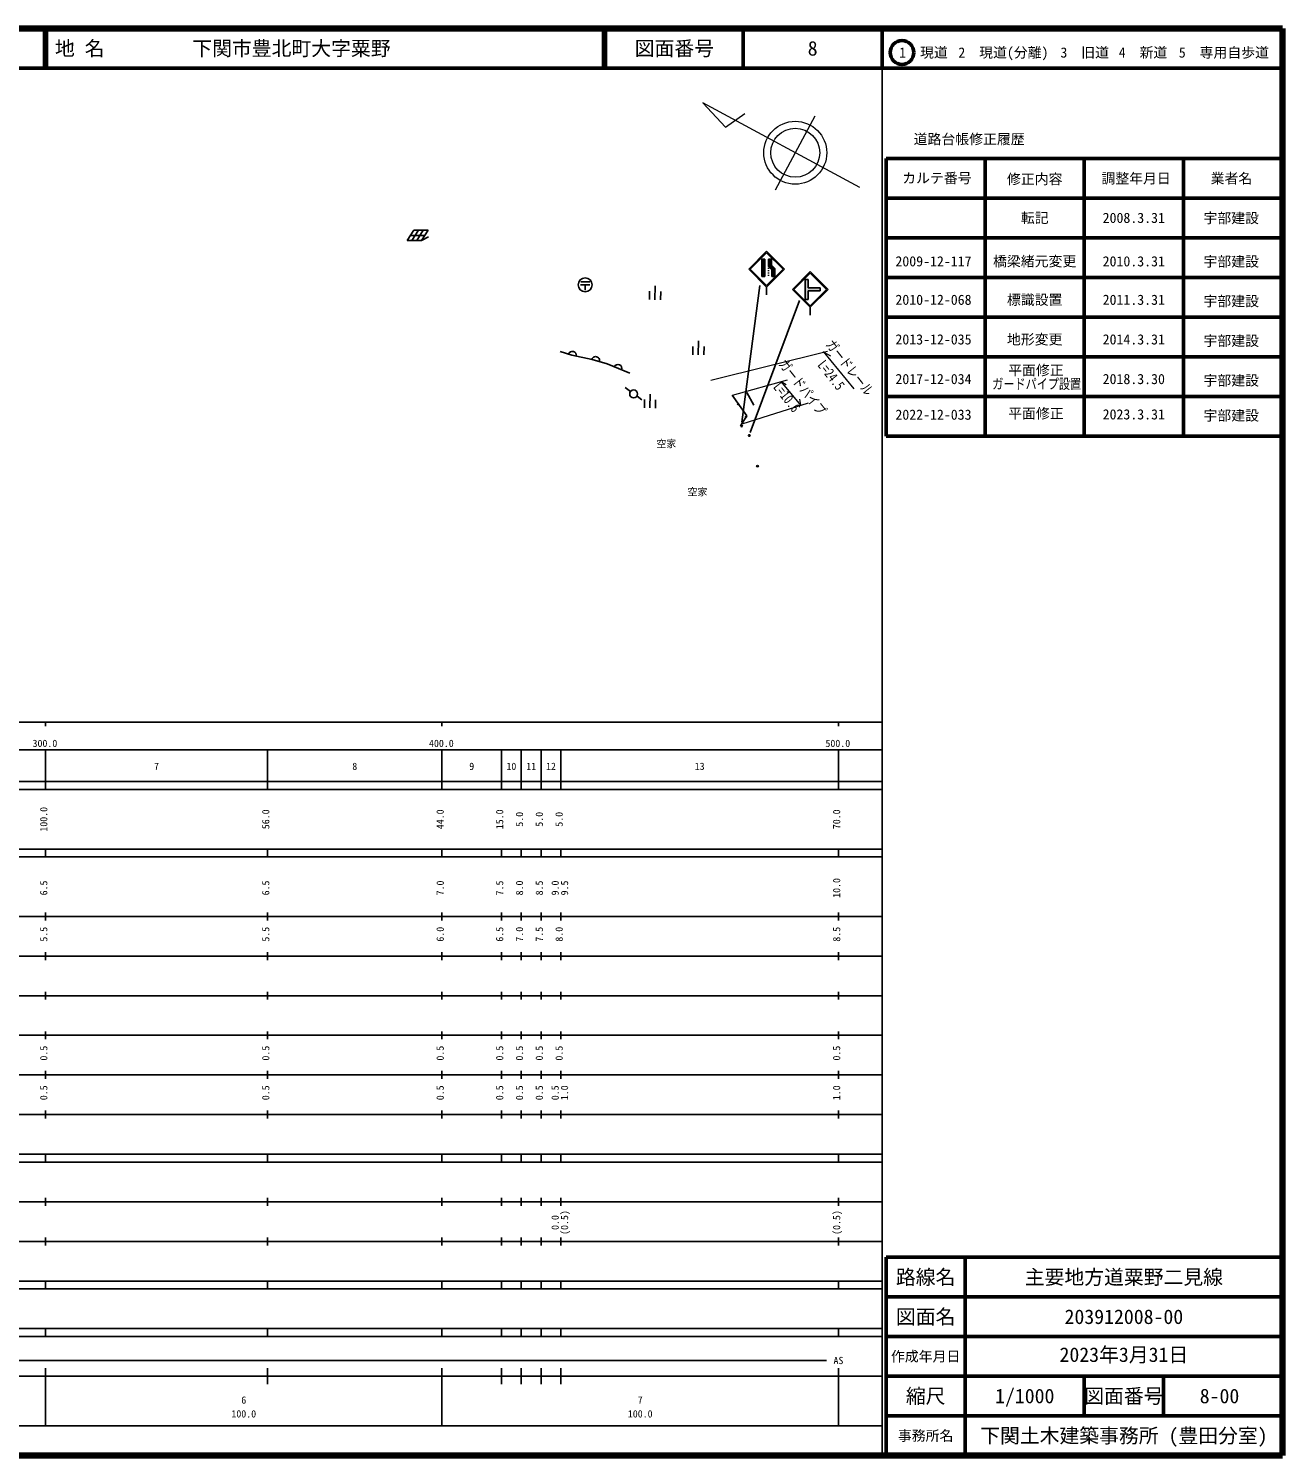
# Model space of a CAD drawing. Units: millimetres, scale not verified. Extents: x 40000 to 680000, y 20000 to 380000.
# Drawn here: x 363711 to 680000, y 20000 to 380000 of the extents above; entities that cross this region are included whole.
import ezdxf
from ezdxf.enums import TextEntityAlignment as Align

# ---------------------------------------------------------------- set-up
doc = ezdxf.new("R2010")
doc.units = ezdxf.units.MM
doc.header["$LTSCALE"] = 1000
doc.header["$PDMODE"] = 32
doc.header["$PDSIZE"] = 500
for name, color, linetype, lineweight in [('M-BGD', 7, 'Continuous', 25), ('M-BGD-HTXT', 7, 'Continuous', 25), ('M-BMK', 7, 'Continuous', 13), ('M-BMK-ROW', 7, 'Continuous', 25), ('M-BMK-SRVR', 3, 'Continuous', 13), ('M-TTL', 2, 'Continuous', 140), ('M-TTL-FRAM', 2, 'Continuous', 50), ('M-TTL-LINE', 7, 'Continuous', 50)]:
    doc.layers.add(name, color=color, linetype=linetype, lineweight=lineweight)
doc.layers.add('M-TTL-TXT', color=7, linetype='Continuous')
doc.styles.add('ＭＳ ゴシック', font='')
doc.styles.get('ＭＳ ゴシック').set_extended_font_data('MS Gothic')

msp = doc.modelspace()

# ---------------------------------------------------------------- hatches: boundary and pattern name
at = {"layer": 'M-BGD-HTXT'}
for points in [[(549434, 321791), (548684, 321791), (548684, 317428), (549434, 317428)], [(551101, 320280), (551101, 321791), (550351, 321791), (550351, 320469), (550351, 320269), (550351, 319969), (551184, 319136), (551184, 317428), (551934, 317428), (551934, 319447)], [(559629, 316675), (560379, 316675), (560379, 314550), (563379, 314550), (563379, 313800), (560379, 313800), (560379, 311675), (559629, 311675)]]:
    msp.add_hatch(color=256, dxfattribs=at).paths.add_polyline_path(points)

# ---------------------------------------------------------------- linework, layer by layer
at = {"layer": 'M-BGD'}
for p, q in [((459238, 326566), (460904, 329154)), ((460043, 327816), (463611, 327816)), ((460427, 326566), (462094, 329154)), ((460904, 329154), (464473, 329154)), ((461617, 326566), (463283, 329154)), ((462806, 326566), (464473, 329154)), ((459238, 326566), (462806, 326566)), ((462806, 326566), (464630, 327472)), ((502962, 315351), (505295, 315300)), ((502980, 316129), (505312, 316078)), ((504129, 315326), (504100, 314030)), ((520366, 313700), (520319, 311600)), ((521719, 311570), (521796, 315069)), ((523165, 313638), (523119, 311539)), ((531297, 299814), (531251, 297714)), ((532651, 297683), (532728, 301182)), ((534097, 299752), (534051, 297652)), ((500780, 297562), (497826, 298546)), ((505902, 296478), (500780, 297562)), ((509644, 295395), (505902, 296478)), ((515356, 293031), (509644, 295395)), ((515553, 288402), (514174, 289437)), ((544852, 288156), (546625, 285005)), ((517227, 287270), (518409, 286285)), ((519085, 286420), (519039, 284320)), ((520439, 284289), (520516, 287788)), ((521885, 286358), (521838, 284258)), ((544852, 282296), (541159, 287467)), ((543277, 279736), (544852, 282296))]:
    msp.add_line(p, q, dxfattribs=at)
for centre, radius in [((504129, 315326), 1750), ((516341, 287812), 1000), ((543615, 279705), 200), ((545502, 277324), 200)]:
    msp.add_circle(centre, radius, dxfattribs=at)
for centre, radius, start, end in [((500878, 297541), 1000, 348.03771, 162.2267), ((506732, 296238), 1000, 343.82282, 164.45721), ((512387, 294260), 1000, 337.52057, 157.52057), ((542717, 285286), 150, 360, 180), ((542717, 285286), 150, 180, 360), ((544681, 282018), 150, 360, 180), ((544681, 282018), 150, 180, 360)]:
    msp.add_arc(centre, radius, start, end, dxfattribs=at)
at = {"layer": 'M-BGD-HTXT'}
for p, q in [((545391, 319291), (549892, 323792)), ((545745, 319291), (549892, 323438)), ((549434, 321791), (548684, 321791)), ((548684, 321791), (548684, 317428)), ((549434, 321791), (549434, 317428)), ((554392, 319292), (549892, 323792)), ((554038, 319292), (549892, 323438)), ((550351, 321791), (550351, 320469)), ((551101, 321791), (550351, 321791)), ((550351, 320469), (550351, 320269)), ((551101, 321791), (551101, 320280)), ((549891, 314791), (545391, 319291)), ((549892, 315145), (545745, 319291)), ((549434, 317428), (548684, 317428)), ((554392, 319292), (549892, 314791)), ((554038, 319292), (549892, 315145)), ((550351, 320269), (550351, 319969)), ((551184, 319136), (550351, 319969)), ((550351, 319669), (550351, 319369)), ((550351, 319069), (550351, 318769)), ((550351, 318469), (550351, 318169)), ((550351, 317869), (550351, 317569)), ((551934, 319447), (551101, 320280)), ((551184, 319136), (551184, 317428)), ((551934, 317428), (551184, 317428)), ((551934, 319447), (551934, 317428)), ((556379, 314175), (560879, 318675)), ((556733, 314175), (560879, 318322)), ((565380, 314175), (560879, 318675)), ((565026, 314175), (560879, 318322)), ((543673, 280663), (548156, 315159)), ((549892, 314791), (549892, 312791)), ((556379, 314175), (560879, 309675)), ((556733, 314175), (560879, 310028)), ((559629, 316675), (560379, 316675)), ((559629, 316675), (559629, 311675)), ((560379, 316675), (560379, 314550)), ((560379, 314550), (563379, 314550)), ((560379, 313800), (563379, 313800)), ((560379, 313800), (560379, 311675)), ((560879, 310028), (565026, 314175)), ((560880, 309675), (565380, 314175)), ((563379, 314550), (563379, 313800)), ((545705, 278050), (558203, 311427)), ((559629, 311675), (560379, 311675)), ((560879, 309675), (560879, 307675))]:
    msp.add_line(p, q, dxfattribs=at)
at = {"layer": 'M-BMK'}
for p, q in [((535792, 291308), (565239, 298596)), ((571936, 289141), (564254, 298497)), ((564353, 298376), (565977, 297414)), ((541258, 287467), (555144, 291406)), ((558513, 284977), (553595, 290967)), ((553595, 290967), (554848, 290224)), ((543720, 280277), (560462, 285596)), ((558513, 284977), (558246, 286531))]:
    msp.add_line(p, q, dxfattribs=at)
at = {"layer": 'M-BMK-ROW'}
for p, q in [((579000, 20000), (579000, 370000)), ((40000, 205000), (579000, 205000)), ((368000, 205000), (368000, 204000)), ((468000, 205000), (468000, 204000)), ((568000, 205000), (568000, 204000)), ((68000, 198000), (579000, 198000)), ((368000, 188000), (368000, 198000)), ((424000, 188000), (424000, 198000)), ((468000, 188000), (468000, 198000)), ((483000, 188000), (483000, 198000)), ((488000, 188000), (488000, 198000)), ((493000, 188000), (493000, 198000)), ((498000, 188000), (498000, 198000)), ((568000, 188000), (568000, 198000)), ((40000, 190000), (579000, 190000)), ((40000, 188000), (579000, 188000)), ((40000, 173000), (579000, 173000)), ((368000, 171000), (368000, 173000)), ((424000, 171000), (424000, 173000)), ((468000, 171000), (468000, 173000)), ((483000, 171000), (483000, 173000)), ((488000, 171000), (488000, 173000)), ((493000, 171000), (493000, 173000)), ((498000, 171000), (498000, 173000)), ((568000, 171000), (568000, 173000)), ((40000, 171000), (579000, 171000)), ((40000, 156000), (579000, 156000)), ((368000, 155000), (368000, 157000)), ((424000, 155000), (424000, 157000)), ((468000, 155000), (468000, 157000)), ((483000, 155000), (483000, 157000)), ((488000, 155000), (488000, 157000)), ((493000, 155000), (493000, 157000)), ((498000, 155000), (498000, 157000)), ((568000, 155000), (568000, 157000)), ((46000, 146000), (579000, 146000)), ((368000, 145000), (368000, 147000)), ((424000, 145000), (424000, 147000)), ((468000, 145000), (468000, 147000)), ((483000, 145000), (483000, 147000)), ((488000, 145000), (488000, 147000)), ((493000, 145000), (493000, 147000)), ((498000, 145000), (498000, 147000)), ((568000, 145000), (568000, 147000)), ((368000, 135000), (368000, 137000)), ((424000, 135000), (424000, 137000)), ((468000, 135000), (468000, 137000)), ((483000, 135000), (483000, 137000)), ((488000, 135000), (488000, 137000)), ((493000, 135000), (493000, 137000)), ((498000, 135000), (498000, 137000)), ((568000, 135000), (568000, 137000)), ((52000, 136000), (579000, 136000)), ((46000, 126000), (579000, 126000)), ((368000, 125000), (368000, 127000)), ((424000, 125000), (424000, 127000)), ((468000, 125000), (468000, 127000)), ((483000, 125000), (483000, 127000)), ((488000, 125000), (488000, 127000)), ((493000, 125000), (493000, 127000)), ((498000, 125000), (498000, 127000)), ((568000, 125000), (568000, 127000)), ((52000, 116000), (579000, 116000)), ((368000, 115000), (368000, 117000)), ((424000, 115000), (424000, 117000)), ((468000, 115000), (468000, 117000)), ((483000, 115000), (483000, 117000)), ((488000, 115000), (488000, 117000)), ((493000, 115000), (493000, 117000)), ((498000, 115000), (498000, 117000)), ((568000, 115000), (568000, 117000)), ((46000, 106000), (579000, 106000)), ((368000, 105000), (368000, 107000)), ((424000, 105000), (424000, 107000)), ((468000, 105000), (468000, 107000)), ((483000, 105000), (483000, 107000)), ((488000, 105000), (488000, 107000)), ((493000, 105000), (493000, 107000)), ((498000, 105000), (498000, 107000)), ((568000, 105000), (568000, 107000)), ((40000, 96000), (579000, 96000)), ((40000, 94000), (579000, 94000)), ((368000, 94000), (368000, 96000)), ((424000, 94000), (424000, 96000)), ((468000, 94000), (468000, 96000)), ((483000, 94000), (483000, 96000)), ((488000, 94000), (488000, 96000)), ((493000, 94000), (493000, 96000)), ((498000, 94000), (498000, 96000)), ((568000, 94000), (568000, 96000)), ((49000, 84000), (579000, 84000)), ((368000, 83000), (368000, 85000)), ((424000, 83000), (424000, 85000)), ((468000, 83000), (468000, 85000)), ((483000, 83000), (483000, 85000)), ((488000, 83000), (488000, 85000)), ((493000, 83000), (493000, 85000)), ((498000, 83000), (498000, 85000)), ((568000, 83000), (568000, 85000)), ((40000, 74000), (579000, 74000)), ((368000, 73000), (368000, 75000)), ((424000, 73000), (424000, 75000)), ((468000, 73000), (468000, 75000)), ((483000, 73000), (483000, 75000)), ((488000, 73000), (488000, 75000)), ((493000, 73000), (493000, 75000)), ((498000, 73000), (498000, 75000)), ((568000, 73000), (568000, 75000)), ((40000, 64000), (579000, 64000)), ((40000, 62000), (579000, 62000)), ((368000, 62000), (368000, 64000)), ((424000, 62000), (424000, 64000)), ((468000, 62000), (468000, 64000)), ((483000, 62000), (483000, 64000)), ((488000, 62000), (488000, 64000)), ((493000, 62000), (493000, 64000)), ((498000, 62000), (498000, 64000)), ((568000, 62000), (568000, 64000)), ((40000, 52000), (579000, 52000)), ((368000, 50000), (368000, 52000)), ((424000, 50000), (424000, 52000)), ((468000, 50000), (468000, 52000)), ((483000, 50000), (483000, 52000)), ((488000, 50000), (488000, 52000)), ((493000, 50000), (493000, 52000)), ((498000, 50000), (498000, 52000)), ((568000, 50000), (568000, 52000)), ((40000, 50000), (579000, 50000)), ((71000, 44000), (565000, 44000)), ((40000, 40000), (579000, 40000)), ((368000, 27500), (368000, 42000)), ((424000, 38000), (424000, 42000)), ((468000, 27500), (468000, 42000)), ((483000, 38000), (483000, 42000)), ((488000, 38000), (488000, 42000)), ((493000, 38000), (493000, 42000)), ((498000, 38000), (498000, 42000)), ((568000, 27500), (568000, 42000)), ((68000, 27500), (579000, 27500))]:
    msp.add_line(p, q, dxfattribs=at)
at = {"layer": 'M-BMK-SRVR'}
for p, q in [((573427, 339881), (533808, 361219)), ((533808, 361219), (539544, 355123)), ((539544, 355123), (544385, 358529)), ((552092, 339345), (562134, 357989))]:
    msp.add_line(p, q, dxfattribs=at)
for radius in [7941, 6176]:
    msp.add_circle((557113, 348667), radius, dxfattribs=at)
at = {"layer": 'M-BMK-SRVR', "color": 6}
msp.add_point((547584, 269604), dxfattribs=at)
at = {"layer": 'M-TTL'}
for p, q in [((680000, 380000), (40000, 380000)), ((680000, 20000), (680000, 380000)), ((40000, 20000), (680000, 20000))]:
    msp.add_line(p, q, dxfattribs=at)
at = {"layer": 'M-TTL-FRAM'}
for p, q in [((580000, 347197), (580000, 277197)), ((580000, 347197), (680000, 347197)), ((580000, 277197), (680000, 277197)), ((680000, 70000), (580000, 70000)), ((580000, 70000), (580000, 20000))]:
    msp.add_line(p, q, dxfattribs=at)
at = {"layer": 'M-TTL-LINE'}
for p, q in [((367750, 380000), (367750, 370000)), ((368250, 380000), (368250, 370000)), ((508747, 380000), (508747, 370000)), ((509247, 380000), (509247, 370000)), ((543997, 380000), (543997, 370000)), ((579000, 380000), (579000, 370000)), ((40000, 370000), (680000, 370000)), ((605000, 347197), (605000, 277197)), ((630000, 347197), (630000, 277197)), ((655000, 347197), (655000, 277197)), ((580000, 337197), (680000, 337197)), ((580000, 327197), (680000, 327197)), ((580000, 317197), (680000, 317197)), ((580000, 307197), (680000, 307197)), ((580000, 297197), (680000, 297197)), ((580000, 287197), (680000, 287197)), ((600000, 70000), (600000, 20000)), ((680000, 60000), (580000, 60000)), ((680000, 50000), (580000, 50000)), ((680000, 40000), (580000, 40000)), ((630000, 40000), (630000, 30000)), ((650000, 40000), (650000, 30000)), ((680000, 30000), (580000, 30000))]:
    msp.add_line(p, q, dxfattribs=at)
msp.add_circle((584031, 373958), 3000, dxfattribs=at)

# ---------------------------------------------------------------- texts
at = {"layer": 'M-BGD', "style": 'ＭＳ ゴシック'}
for p in [(524588, 273785), (532434, 261632)]:
    msp.add_text('空家', height=1833, dxfattribs=at).set_placement(p, align=Align.BOTTOM_CENTER)
at = {"layer": 'M-BMK', "style": 'ＭＳ ゴシック', "width": 0.8}
msp.add_text('ガードレール', height=2566, rotation=308.367, dxfattribs=at).set_placement((569244, 293222), align=Align.BOTTOM_CENTER)
for s, p in [('ガードパイプ', (552165, 294832)), ('L=24.5', (561964, 294586)), ('L=10.6', (550786, 289021))]:
    msp.add_text(s, height=2566, rotation=308.367, dxfattribs=at).set_placement(p, align=Align.BOTTOM_LEFT)
at = {"layer": 'M-BMK-ROW', "style": 'ＭＳ ゴシック'}
for s, p in [('300.0', (367844, 198195)), ('400.0', (467844, 198195)), ('500.0', (567844, 198195)), ('7', (396000, 192405)), ('8', (446000, 192405)), ('9', (475500, 192405)), ('10', (485500, 192405)), ('11', (490500, 192405)), ('12', (495500, 192405)), ('13', (533000, 192405)), ('AS', (568000, 42500)), ('6', (418000, 32523)), ('7', (518000, 32523)), ('100.0', (418000, 29033)), ('100.0', (518000, 29033))]:
    msp.add_text(s, height=1833, dxfattribs=at).set_placement(p, align=Align.BOTTOM_CENTER)
for s, p in [('100.0', (369000, 180500)), ('56.0', (425000, 180500)), ('44.0', (469000, 180500)), ('15.0', (484000, 180500)), ('5.0', (489000, 180500)), ('5.0', (494000, 180500)), ('5.0', (499000, 180500)), ('70.0', (569000, 180500)), ('6.5', (369000, 163174)), ('6.5', (425000, 163174)), ('7.0', (469000, 163174)), ('7.5', (484000, 163174)), ('8.0', (489000, 163174)), ('8.5', (494000, 163174)), ('9.0', (498000, 163174)), ('9.5', (500370, 163174)), ('10.0', (569000, 163174)), ('5.5', (369000, 151500)), ('5.5', (425000, 151500)), ('6.0', (469000, 151500)), ('6.5', (484000, 151500)), ('7.0', (489000, 151500)), ('7.5', (494000, 151500)), ('8.0', (499000, 151500)), ('8.5', (569000, 151500)), ('0.5', (369000, 121500)), ('0.5', (425000, 121500)), ('0.5', (469000, 121500)), ('0.5', (484000, 121500)), ('0.5', (489000, 121500)), ('0.5', (494000, 121500)), ('0.5', (499000, 121500)), ('0.5', (569000, 121500)), ('0.5', (369000, 111500)), ('0.5', (425000, 111500)), ('0.5', (469000, 111500)), ('0.5', (484000, 111500)), ('0.5', (489000, 111500)), ('0.5', (494000, 111500)), ('0.5', (498000, 111500)), ('1.0', (500370, 111500)), ('1.0', (569000, 111500)), ('0.0', (498000, 78764)), ('(0.5)', (500370, 78764)), ('(0.5)', (569000, 78764))]:
    msp.add_text(s, height=1833, rotation=90, dxfattribs=at).set_placement(p, align=Align.BOTTOM_CENTER)
at = {"layer": 'M-TTL-TXT', "style": 'ＭＳ ゴシック'}
for s, p in [('地 名', (370380, 375000)), ('下関市豊北町大字粟野', (405024, 375000))]:
    msp.add_text(s, height=3666, dxfattribs=at).set_placement(p, align=Align.MIDDLE_LEFT)
for s, height, p in [('図面番号', 3666, (526622, 375000)), ('8', 3666, (561497, 375000)), ('1\u3000現道', 2566, (589448, 373958)), ('2\u3000現道(分離)', 2566, (609619, 373958)), ('3\u3000旧道', 2566, (630121, 373958)), ('4\u3000新道', 2566, (644824, 373958)), ('5\u3000専用自歩道', 2566, (665228, 373958)), ('道路台帳修正履歴', 2566, (600968, 352113)), ('カルテ番号', 2566, (592839, 342277)), ('修正内容', 2566, (617509, 342023)), ('調整年月日', 2566, (643089, 342197)), ('業者名', 2566, (667134, 342197)), ('転記', 2566, (617500, 332245)), ('2008.3.31', 2566, (642500, 332245)), ('宇部建設', 2566, (667077, 332189)), ('2009-12-117', 2566, (591975, 321274)), ('橋梁緒元変更', 2566, (617500, 321274)), ('2010.3.31', 2566, (642500, 321274)), ('宇部建設', 2566, (667077, 321217)), ('宇部建設', 2566, (667077, 311217)), ('宇部建設', 2566, (667077, 301217)), ('宇部建設', 2566, (667077, 291217)), ('宇部建設', 2566, (667077, 282362)), ('路線名', 3666, (590000, 65000)), ('路線名', 3666, (590000, 65000)), ('主要地方道粟野二見線', 3666, (640000, 65000)), ('図面名', 3666, (590000, 55000)), ('図面名', 3666, (590000, 55000)), ('203912008-00', 3666, (640000, 55000)), ('作成年月日', 2566, (590000, 45000)), ('作成年月日', 2566, (590000, 45000)), ('縮尺', 3666, (590000, 35000)), ('縮尺', 3666, (590000, 35000)), ('1/1000', 3666, (615000, 35000)), ('図面番号', 3666, (640000, 35000)), ('図面番号', 3666, (640000, 35000)), ('8-00', 3666, (664125, 35000)), ('事務所名', 2566, (590000, 25000)), ('事務所名', 2566, (590000, 25000)), ('下関土木建築事務所 (豊田分室)', 3666, (640000, 25000))]:
    msp.add_text(s, height=height, dxfattribs=at).set_placement(p, align=Align.MIDDLE_CENTER)
for s, height, p in [('標識設置', 2566, (617500, 309524)), ('2010-12-068', 2566, (591975, 309524)), ('2011.3.31', 2566, (642500, 309524)), ('2013-12-035', 2566, (591975, 299524)), ('地形変更', 2566, (617500, 299524)), ('2014.3.31', 2566, (642500, 299524)), ('平面修正', 2566, (617811, 291746)), ('2017-12-034', 2566, (591975, 289524)), ('2018.3.30', 2566, (642500, 289524)), ('平面修正', 2566, (617811, 280843)), ('2022-12-033', 2566, (591975, 280535)), ('2023.3.31', 2566, (642500, 280612)), ('2023年3月31日', 3666, (640000, 42500))]:
    msp.add_text(s, height=height, dxfattribs=at).set_placement(p, align=Align.BOTTOM_CENTER)
at = {"layer": 'M-TTL-TXT', "style": 'ＭＳ ゴシック', "width": 0.8}
msp.add_text('ガードパイプ設置', height=2566, dxfattribs=at).set_placement((606808, 288299), align=Align.BOTTOM_LEFT)

doc.saveas('drawing.dxf')
